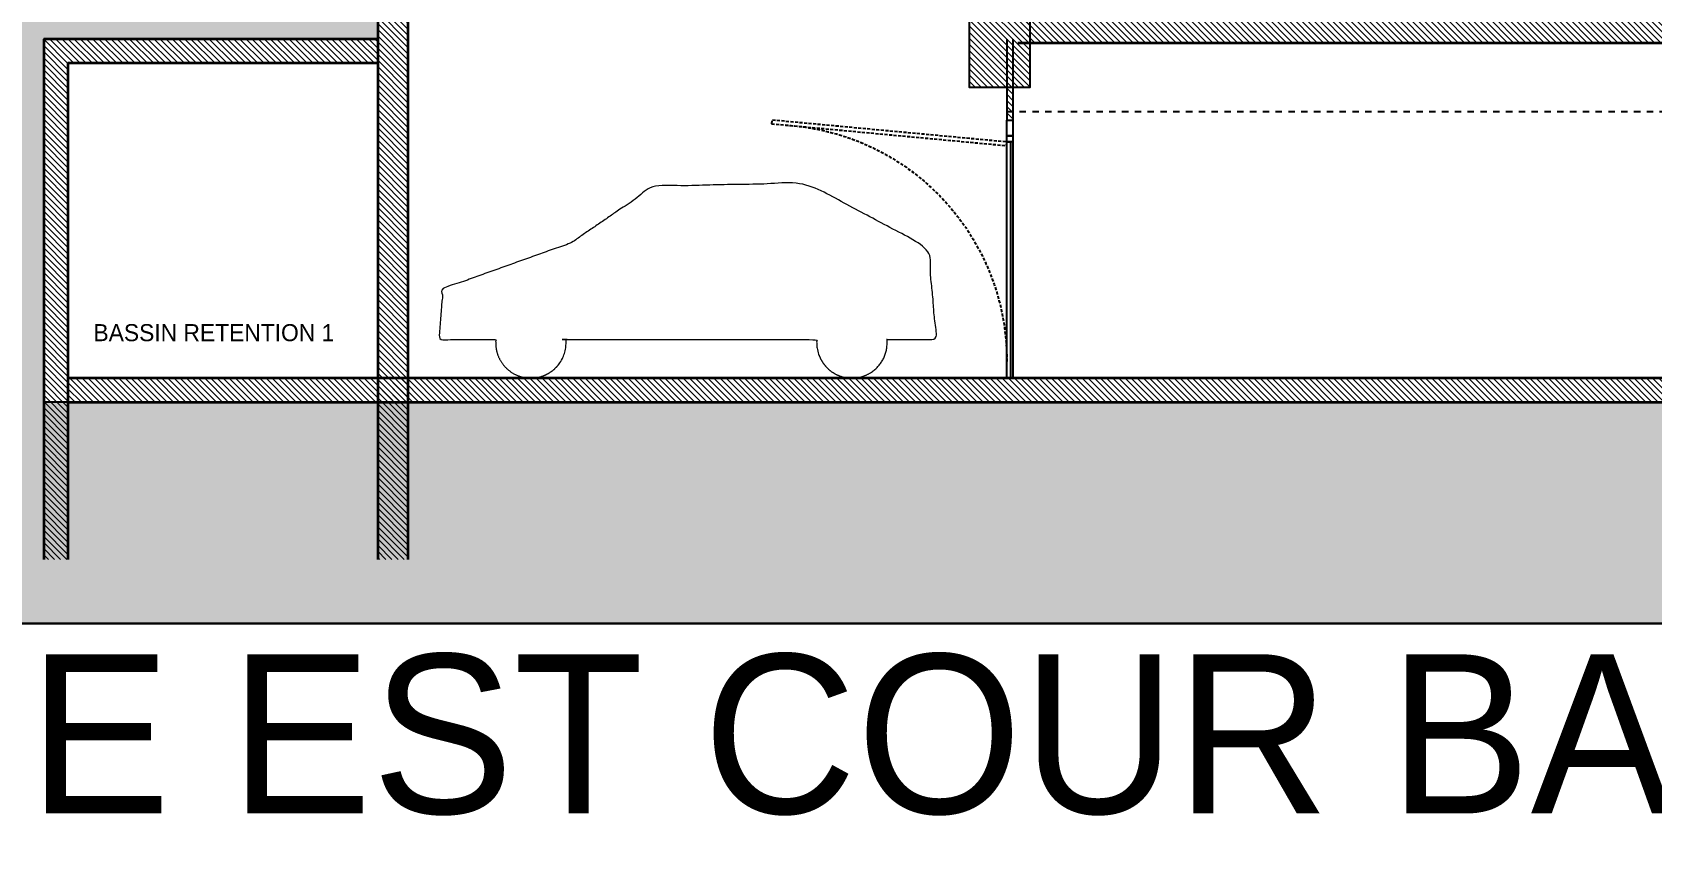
# Model space of a CAD drawing. Header units: centimetres. Extents: x -35664 to 50682, y -23001 to 23705.
# Drawn here: x 45664 to 47002, y -16798 to -16112 of the extents above; entities that cross this region are included whole.
import ezdxf

# ---------------------------------------------------------------- set-up
doc = ezdxf.new("R2010")
doc.units = ezdxf.units.CM
doc.linetypes.add('Style de ligne -14', pattern=[0.147638, 0.098425, -0.049213])
doc.linetypes.add('VW-01', pattern=[0.41656, 0.20828, -0.20828])
for name, color, linetype in [('B GÈnÈral_Hatch', 252, 'Continuous'), ('B Général', 252, 'Continuous'), ('C ANNOTATIONS-cotation', 252, 'Continuous'), ('C ANNOTATIONS-texte', 252, 'Continuous'), ('prlm-Coupe', 252, 'Continuous')]:
    doc.layers.add(name, color=color, linetype=linetype)
doc.styles.add('Eurostile', font='Eurosti.TTF')
pattern_1 = [(45, (0, 0), (2.4253472, -2.6458333), [])]

# ---------------------------------------------------------------- blocks, each defined once
blk = doc.blocks.new('B 90.Groupe-383-1')
at = {"layer": 'B Général', "linetype": 'Continuous', "lineweight": 18}
blk.add_open_spline([(17416.9, 3615.6), (17410.5, 3611.1), (17402.8, 3610.4), (17400, 3610.1), (17397.3, 3610.4), (17397.3, 3506.6), (17397.3, 3402.9), (17397.3, 3402.9), (17397.4, 3402.9), (17405.2, 3403.6), (17419.3, 3397.1), (17428.3, 3384.4), (17429.8, 3368.9), (17423.3, 3354.7), (17410.5, 3345.7), (17402.8, 3345), (17400, 3344.7), (17397.3, 3345), (17397.3, 3321.4), (17397.3, 3297.9), (17376.3, 3299.5), (17355.3, 3301.2), (17336.4, 3354.1), (17317.5, 3407), (17294.1, 3441.3), (17270.7, 3475.5), (17269.3, 3538.7), (17268, 3601.8), (17294.8, 3652.1), (17321.7, 3702.5), (17359.5, 3705.9), (17397.3, 3709.2), (17397.3, 3688.8), (17397.3, 3668.3), (17397.3, 3668.3), (17397.4, 3668.3), (17405.2, 3669), (17419.3, 3662.5), (17428.3, 3649.8), (17429.8, 3634.2), (17423.3, 3620.1), (17416.9, 3615.6)], degree=2, knots=[0, 0, 0, 1, 1, 2, 2, 3, 3, 4, 4, 5, 6, 7, 8, 9, 10, 10, 11, 11, 12, 12, 13, 13, 14, 14, 15, 15, 16, 16, 17, 17, 18, 18, 19, 19, 20, 20, 21, 22, 23, 24, 25, 25, 25], dxfattribs=at)
blk = doc.blocks.new('B 90.Porte basculante ht200_coupe')
at = {"layer": 'B Général', "linetype": 'Style de ligne -14', "ltscale": 25.4, "flags": 128}
blk.add_lwpolyline([(-106.6, 196.9), (-88.5, 2.8), (-91.5, 2.5), (-109.6, 196.7)], close=True, dxfattribs=at)
at = {"layer": 'B Général', "flags": 128}
for points in [[(-109.6, 2.5), (-109.6, -2.5), (-96.5, -2.5), (-96.5, 2.5)], [(-96.5, 2.5), (-96.5, -2.5), (103.5, -2.5), (103.5, 2.5)], [(-96.5, 2.5), (-96.5, -2.5), (-91.5, -2.5), (-91.5, 2.5)], [(-91.5, 2.5), (-91.5, -0.5), (103.5, -0.5), (103.5, 2.5)]]:
    blk.add_lwpolyline(points, close=True, dxfattribs=at)
at = {"layer": 'B Général', "linetype": 'Style de ligne -14', "ltscale": 25.4}
blk.add_arc((89.2, 197.5), 195, 183.5562, 270.5176, dxfattribs=at)
blk = doc.blocks.new('B 90.Groupe-505-1')
at = {"layer": 'B GÈnÈral_Hatch', "linetype": 'Continuous', "lineweight": 18}
h = blk.add_hatch(dxfattribs=at)
h.set_pattern_fill('50_BETON', color=256, style=0, pattern_type=2)
h.set_pattern_definition(pattern_1)
h.paths.add_polyline_path([(17129.1, 3776.4), (17152.1, 3776.4), (17152.1, 4884.4), (17129.1, 4884.4)])
h = blk.add_hatch(dxfattribs=at)
h.set_pattern_fill('50_BETON', color=256, style=0, pattern_type=2)
h.set_pattern_definition(pattern_1)
h.paths.add_polyline_path([(17429.1, 2991.3), (17449.1, 2991.3), (17449.1, 4884.4), (17429.1, 4884.4)])
h = blk.add_hatch(dxfattribs=at)
h.set_pattern_fill('50_BETON', color=256, style=0, pattern_type=2)
h.set_pattern_definition(pattern_1)
h.paths.add_polyline_path([(17108.1, 3736.4), (17108.1, 3786.4), (17189.1, 3786.4), (17189.1, 3736.4)])
h = blk.add_hatch(dxfattribs=at)
h.set_pattern_fill('50_BETON', color=256, style=0, pattern_type=2)
h.set_pattern_definition(pattern_1)
h.paths.add_polyline_path([(17149.1, 3772.3), (17149.1, 3767.3), (17216, 3767.3), (17216, 3772.3)])
h = blk.add_hatch(dxfattribs=at)
h.set_pattern_fill('50_BETON', color=256, style=0, pattern_type=2)
h.set_pattern_definition(pattern_1)
h.paths.add_polyline_path([(17429.1, 3772.3), (17429.1, 3767.3), (17429.1, 3767.3), (17429.1, 3772.3)])
h = blk.add_hatch(dxfattribs=at)
h.set_pattern_fill('50_BETON', color=256, style=0, pattern_type=2)
h.set_pattern_definition(pattern_1)
h.paths.add_polyline_path([(17579, 3272.3), (17108.1, 3272.3), (17108.1, 3247.3), (17579, 3247.3)])
h = blk.add_hatch(dxfattribs=at)
h.set_pattern_fill('50_BETON', color=256, style=0, pattern_type=2)
h.set_pattern_definition(pattern_1)
h.paths.add_polyline_path([(17169.1, 3247.3), (17149.1, 3247.3), (17149.1, 2971.3), (17169.1, 2991.3)])
h = blk.add_hatch(dxfattribs=at)
h.set_pattern_fill('50_BETON', color=256, style=0, pattern_type=2)
h.set_pattern_definition(pattern_1)
h.paths.add_polyline_path([(17169.1, 2991.3), (17149.1, 2971.3), (17579, 2971.3), (17579, 2991.3)])
at = {"layer": 'B GÈnÈral_Hatch'}
blk.add_lwpolyline([(17027.1, 4884.4), (16841.1, 4884.4), (16841.1, 4460.4), (16881.1, 4460.4), (16881.1, 4380.4), (16856.1, 4380.4), (16856.1, 3786.4), (17120.1, 3786.4), (17120.1, 3272.3), (17429.1, 3272.3), (17429.1, 4884.4), (17378.1, 4884.4), (17378.1, 5425.4), (17027.1, 5425.4)], close=True, dxfattribs=at)
at = {"layer": 'B Général', "linetype": 'Continuous', "lineweight": 35}
for p, q in [((17152.1, 3776.4), (17152.1, 4884.4)), ((17429.1, 2991.3), (17429.1, 4884.4)), ((17449.1, 2991.3), (17449.1, 4884.4)), ((17108.1, 3272.3), (17579, 3272.3)), ((17108.1, 3247.3), (17579, 3247.3)), ((17149.1, 3247.3), (17149.1, 2971.3)), ((17169.1, 3247.3), (17169.1, 2991.3)), ((17169.1, 2991.3), (17579, 2991.3)), ((17149.1, 2971.3), (17579, 2971.3))]:
    blk.add_line(p, q, dxfattribs=at)
at = {"layer": 'B Général', "linetype": 'Continuous'}
for p, q in [((17152.1, 3776.4), (17152.1, 4884.4)), ((17429.1, 2991.3), (17429.1, 4884.4)), ((17449.1, 2991.3), (17449.1, 4884.4)), ((17149.1, 3772.3), (17216, 3772.3)), ((17149.1, 3767.3), (17216, 3767.3)), ((17216, 3767.3), (17216, 3772.3)), ((17429.1, 3767.3), (17429.1, 3772.3)), ((17108.1, 3272.3), (17579, 3272.3)), ((17108.1, 3247.3), (17149.1, 3247.3)), ((17149.1, 3247.3), (17149.1, 2971.3)), ((17169.1, 3247.3), (17579, 3247.3)), ((17169.1, 3247.3), (17169.1, 2991.3)), ((17169.1, 2991.3), (17429.1, 2991.3)), ((17449.1, 2991.3), (17579, 2991.3)), ((17149.1, 2971.3), (17579, 2971.3))]:
    blk.add_line(p, q, dxfattribs=at)
at = {"layer": 'B Général', "linetype": 'Continuous', "lineweight": 18}
for p, q in [((17149.1, 3772.3), (17216, 3772.3)), ((17149.1, 3767.3), (17216, 3767.3))]:
    blk.add_line(p, q, dxfattribs=at)
at = {"layer": 'B Général', "linetype": 'Continuous', "flags": 128}
blk.add_lwpolyline([(17108.1, 3736.4), (17108.1, 3786.4), (17189.1, 3786.4), (17189.1, 3736.4)], close=True, dxfattribs=at)
at = {"layer": 'B Général', "xscale": -1, "rotation": 180}
blk.add_blockref('B 90.Porte basculante ht200_coupe', (17325.6, 3769.8), dxfattribs=at)
at = {"layer": 'B Général'}
blk.add_blockref('B 90.Groupe-383-1', (0, 0), dxfattribs=at)
blk = doc.blocks.new('A$C373B78D5')
at = {"layer": 'B GÈnÈral_Hatch', "linetype": 'Continuous'}
h = blk.add_hatch(dxfattribs=at)
h.set_pattern_fill('H_VEGETAL 3', color=256, angle=-90, style=0, pattern_type=2)
h.set_pattern_definition([(315, (19589.989, 18504.022), (-1.975556, -23.212778), [44.003255, -6.28618]), (315, (19583.198, 18507.603), (-28.555677, 3.5471), [18.85854, -31.430896]), (315, (19586.846, 18500.88), (-22.539133, -2.536633), [40.349175, -45.50013]), (315, (19582.21, 18502.417), (1.257412, -26.400366), [38.97431, -11.315123]), (315, (19583.703, 18497.736), (-12.572359, -12.572359), [11.783446, -2.945862]), (315, (19582.131, 18496.165), (-12.572359, -12.572359), [9.864344, -16.094456]), (315, (19580.56, 18494.593), (-12.572359, -12.572359), []), (315, (19568.258, 18503.837), (-12.572359, -12.572359), [66.77512, -54.63419]), (45, (19586.779, 18497.602), (4.198056, -24.694444), [44.003455, -6.28621]), (45, (19577.889, 18492.169), (0.987778, 29.633333), [18.858624, -31.43104]), (45, (19585.297, 18503.281), (-21.731111, 6.6675), [40.34934, -45.50032]), (45, (19575.913, 18498.096), (3.704167, -24.94139), [38.97449, -11.315174]), (45, (19569.986, 18495.626), (11.853333, -16.792222), [11.78373, -2.945933]), (45, (19571.715, 18500.318), (-12.84111, 15.804444), [9.864344, -16.094456]), (45, (19570.48, 18502.294), (10.61861, -18.026944), []), (45, (19563.813, 18499.577), (14.569722, -14.322778), [66.77531, -54.63435])])
h.paths.add_polyline_path([(22561.3, 872), (25015.4, 872), (25015.4, 1106.4), (24499.4, 1106), (24499.4, 1055), (22561.3, 1055), (22561.3, 1355), (22837.4, 1355), (22837.4, 1375), (21736.7, 1375), (21736.7, 1436.4), (21713.6, 1436.4), (21397.9, 1421), (20958, 1422.8), (20958, 872)])
at = {"layer": 'B GÈnÈral_Hatch'}
blk.add_lwpolyline([(22581.3, 1335), (22837.3, 1335), (22837.3, 1075), (22581.3, 1075)], close=True, dxfattribs=at)
at = {"layer": 'B Général', "linetype": 'Continuous'}
blk.add_line((19540, 872), (26080, 872), dxfattribs=at)
at = {"layer": 'B Général', "linetype": 'Continuous', "flags": 128}
for points in [[(22561.3, 872), (25015.4, 872), (25015.4, 1106.4), (24499.4, 1106), (24499.4, 1055), (22561.3, 1055), (22561.3, 1355), (22837.4, 1355), (22837.4, 1375), (21736.7, 1375), (21736.7, 1436.4), (21713.6, 1436.4), (21397.9, 1421), (20958, 1422.8), (20958, 872)], [(22581.3, 1335), (22837.3, 1335), (22837.3, 1075), (22581.3, 1075)]]:
    blk.add_lwpolyline(points, close=True, dxfattribs=at)
blk.add_lwpolyline([(27570.8, 871.5), (27341.4, 1001.7), (27143.1, 872), (18193.1, 872), (17963.7, 1002.1), (17765.3, 872.4)], dxfattribs=at)
at = {"layer": 'C ANNOTATIONS-cotation', "linetype": 'VW-01', "ltscale": 25.4}
blk.add_line((23357.3, 1295), (24474.4, 1295), dxfattribs=at)
at = {"layer": 'B Général', "rotation": 270}
blk.add_blockref('B 90.Groupe-505-1', (19590, 18504), dxfattribs=at)
at = {"layer": 'B Général', "insert": (21277.9, 846.6), "char_height": 131.575, "attachment_point": 1, "rotation": 360, "line_spacing_factor": 0.896422, "style": 'Eurostile'}
blk.add_mtext('COUPE FAÇADE EST COUR BAT B', dxfattribs=at)
at = {"layer": 'C ANNOTATIONS-texte', "insert": (22602.4, 1119.4), "char_height": 14.097, "attachment_point": 1, "line_spacing_factor": 0.895453, "style": 'Eurostile'}
blk.add_mtext('BASSIN RETENTION 1', dxfattribs=at)

msp = doc.modelspace()

# ---------------------------------------------------------------- block references
at = {"layer": 'prlm-Coupe'}
msp.add_blockref('A$C373B78D5', (23111.623, -17472.851), dxfattribs=at)

doc.saveas('drawing.dxf')
